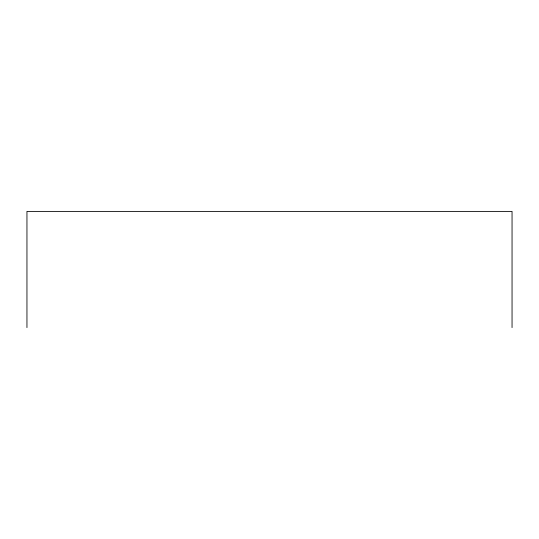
<?xml version="1.0" encoding="UTF-8"?>
<svg xmlns="http://www.w3.org/2000/svg" width="539" height="539" viewBox="0 0 539 539"><rect width="100%" height="100%" fill="white"/><g stroke="black" fill="none" stroke-linecap="round" stroke-linejoin="round"><path stroke-width="0.81" d="M512.05 327.597L512.05 211.403L26.95 211.403L26.95 327.597"/></g></svg>
